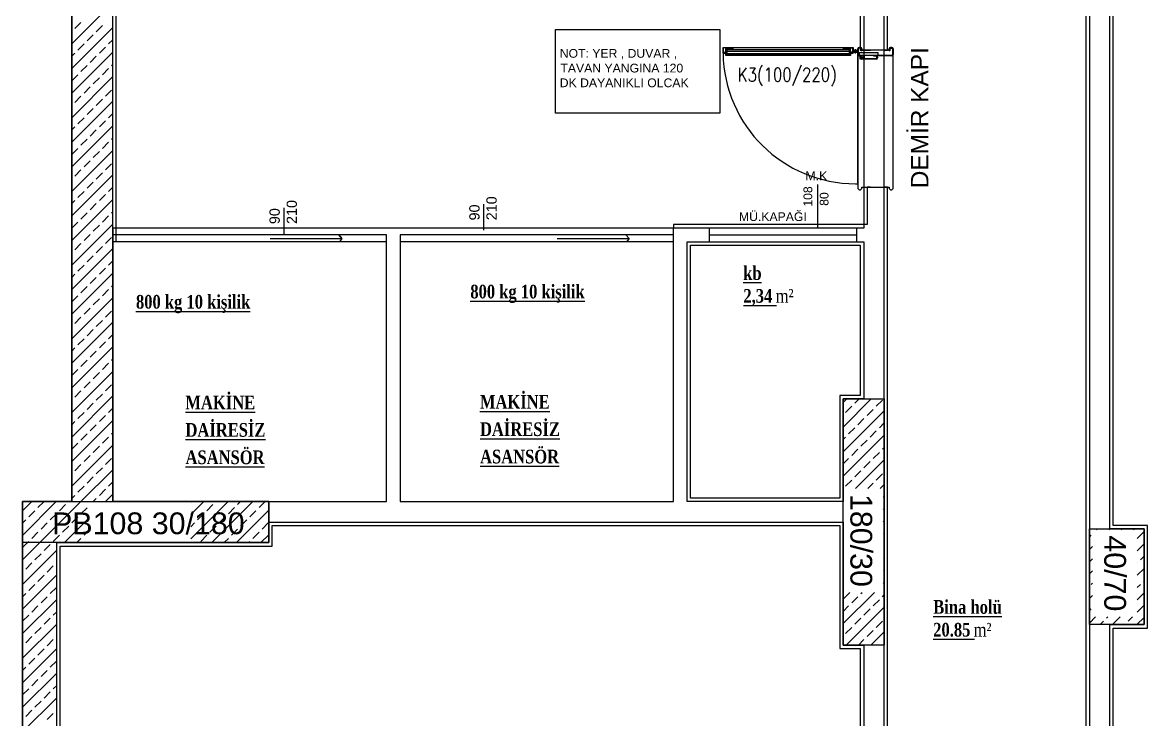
# Model space of a CAD drawing. Extents: x 357804 to 359242, y -615216 to -609926.
# Drawn here: x 357804 to 358627, y -612046 to -611536 of the extents above; entities that cross this region are included whole.
import ezdxf

# ---------------------------------------------------------------- set-up
doc = ezdxf.new("R2010")
doc.units = 0
doc.header["$MEASUREMENT"] = 0
doc.layers.add('MKDU0', color=50, linetype='CONTINUOUS')
doc.styles.add('BORA', font='times.ttf')
doc.styles.add('MtXpl_Times_New_Roma', font='timesbd.ttf')
doc.styles.add('ROMAND', font='romand', dxfattribs={"width": 0.8})
doc.styles.get("Standard").update_dxf_attribs({"font": 'arial.ttf'})
doc.styles.add('style2', font='arial.ttf')

msp = doc.modelspace()

# ---------------------------------------------------------------- linework, layer by layer
at = {"layer": 'MKDU0', "color": 8, "ltscale": 0.03}
for p, q in [((357840.37, -611886.35), (357840.37, -611416.35)), ((357840.37, -611886.35), (357840.37, -611416.35)), ((357840.37, -611416.35), (357840.37, -611886.35)), ((357840.37, -611886.35), (357840.37, -611416.35)), ((357840.37, -611416.35), (357840.37, -611886.35)), ((357870.37, -611546.35), (357870.37, -611416.35)), ((357870.37, -611686.35), (357870.37, -611416.35)), ((357872.87, -611696.35), (357872.87, -611418.85)), ((358416.87, -611418.85), (358416.87, -611556.35)), ((358419.37, -611416.35), (358419.37, -611686.35)), ((358434.37, -611686.35), (358434.37, -611416.35)), ((358436.87, -611556.35), (358436.87, -611418.85)), ((358581.87, -611418.85), (358581.87, -611918.85)), ((358584.37, -611416.35), (358584.37, -612806.35)), ((358599.37, -611906.35), (358599.37, -611436.35)), ((358601.87, -611903.85), (358601.87, -611438.85)), ((357840.37, -611551.78), (357870.37, -611521.78)), ((357842.61, -611540.55), (357847.1, -611536.06)), ((357840.37, -611569.74), (357870.37, -611539.74)), ((357840.37, -611542.8), (357840.37, -611542.8)), ((357851.59, -611549.54), (357856.08, -611545.04)), ((357858.33, -611542.8), (357862.82, -611538.31)), ((358194.13, -611541.15), (358314.22, -611541.15)), ((358194.13, -611602.25), (358194.13, -611541.15)), ((358314.22, -611541.15), (358314.22, -611602.25)), ((357844.86, -611556.27), (357849.35, -611551.78)), ((357867.31, -611551.78), (357870.37, -611548.72)), ((357870.37, -611696.35), (357870.37, -611546.35)), ((357840.37, -611587.7), (357870.37, -611557.7)), ((357840.37, -611560.76), (357842.61, -611558.52)), ((357853.84, -611565.25), (357858.33, -611560.76)), ((357860.57, -611558.52), (357865.06, -611554.03)), ((358316.52, -611558.57), (358316.52, -611554.27)), ((358316.52, -611554.27), (358411.68, -611554.27)), ((358318.42, -611558.57), (358316.52, -611558.57)), ((358316.72, -611554.47), (358316.72, -611558.37)), ((358411.48, -611554.47), (358316.72, -611554.47)), ((358318.62, -611554.67), (358316.72, -611554.67)), ((358316.72, -611557.87), (358318.62, -611557.87)), ((358316.72, -611558.37), (358318.42, -611558.37)), ((358317.02, -611558.07), (358318.72, -611558.07)), ((358317.02, -611558.27), (358317.02, -611558.07)), ((358318.52, -611558.27), (358317.02, -611558.27)), ((358318.42, -611558.37), (358318.42, -611558.57)), ((358318.42, -611558.57), (358318.52, -611558.57)), ((358318.52, -611560.27), (358318.52, -611558.27)), ((358409.68, -611560.27), (358318.52, -611560.27)), ((358318.62, -611557.87), (358318.62, -611554.67)), ((358318.72, -611558.07), (358318.72, -611560.07)), ((358318.72, -611560.07), (358409.48, -611560.07)), ((358318.82, -611554.57), (358323.82, -611554.57)), ((358318.82, -611559.97), (358318.82, -611554.57)), ((358323.82, -611559.97), (358318.82, -611559.97)), ((358323.82, -611554.97), (358319.22, -611554.97)), ((358319.22, -611554.97), (358319.22, -611559.57)), ((358408.98, -611557.27), (358319.22, -611557.27)), ((358319.22, -611559.57), (358323.82, -611559.57)), ((358323.92, -611555.07), (358319.32, -611555.07)), ((358319.32, -611555.07), (358319.32, -611555.77)), ((358319.32, -611555.77), (358408.88, -611555.77)), ((358319.32, -611559.47), (358319.32, -611558.77)), ((358319.32, -611558.77), (358408.88, -611558.77)), ((358323.92, -611559.47), (358319.32, -611559.47)), ((358323.82, -611554.57), (358323.82, -611554.97)), ((358323.82, -611559.57), (358323.82, -611559.97)), ((358323.92, -611554.57), (358323.92, -611555.07)), ((358404.28, -611554.57), (358323.92, -611554.57)), ((358323.92, -611559.97), (358323.92, -611559.47)), ((358404.28, -611559.97), (358323.92, -611559.97)), ((358404.28, -611555.07), (358404.28, -611554.57)), ((358408.88, -611555.07), (358404.28, -611555.07)), ((358408.88, -611559.47), (358404.28, -611559.47)), ((358404.28, -611559.47), (358404.28, -611559.97)), ((358404.38, -611554.97), (358404.38, -611554.57)), ((358404.38, -611554.57), (358409.38, -611554.57)), ((358408.98, -611554.97), (358404.38, -611554.97)), ((358404.38, -611559.97), (358404.38, -611559.57)), ((358404.38, -611559.57), (358408.98, -611559.57)), ((358409.38, -611559.97), (358404.38, -611559.97)), ((358408.88, -611555.77), (358408.88, -611555.07)), ((358408.88, -611558.77), (358408.88, -611559.47)), ((358408.98, -611559.57), (358408.98, -611554.97)), ((358409.38, -611554.57), (358409.38, -611559.97)), ((358409.48, -611560.07), (358409.48, -611558.07)), ((358409.48, -611558.07), (358411.18, -611558.07)), ((358409.58, -611557.87), (358409.58, -611554.67)), ((358409.58, -611554.67), (358411.48, -611554.67)), ((358411.48, -611557.87), (358409.58, -611557.87)), ((358411.18, -611558.27), (358409.68, -611558.27)), ((358409.68, -611558.27), (358409.68, -611560.27)), ((358409.78, -611558.57), (358409.68, -611558.57)), ((358409.78, -611558.57), (358409.78, -611558.37)), ((358409.78, -611558.37), (358411.48, -611558.37)), ((358411.68, -611558.57), (358409.78, -611558.57)), ((358411.18, -611558.07), (358411.18, -611558.27)), ((358411.48, -611558.37), (358411.48, -611554.47)), ((358411.68, -611554.27), (358411.68, -611558.57)), ((358412.29, -611556.58), (358411.68, -611556.58)), ((358412.35, -611557.69), (358411.68, -611557.69)), ((358414.98, -611557.07), (358411.78, -611557.07)), ((358413.38, -611558.67), (358413.38, -611555.47)), ((358414.44, -611556.52), (358414.98, -611556.52)), ((358414.44, -611557.63), (358414.98, -611557.63)), ((358415.98, -611554.37), (358414.98, -611555.37)), ((358414.98, -611559.37), (358414.98, -611555.37)), ((358414.98, -611555.37), (358414.98, -611657.33)), ((358414.98, -611653.33), (358414.98, -611559.37)), ((358415.38, -611555.37), (358415.38, -611559.37)), ((358415.98, -611554.37), (358416.98, -611554.37)), ((358416.98, -611554.37), (358415.98, -611554.37)), ((358416.98, -611554.77), (358415.98, -611554.77)), ((358415.98, -611559.97), (358419.7, -611559.97)), ((358419.3, -611560.37), (358415.98, -611560.37)), ((358416.04, -611558.35), (358416.04, -611559.85)), ((358430, -611558.35), (358416.04, -611558.35)), ((358416.04, -611559.85), (358430, -611559.85)), ((358416.78, -611561.87), (358416.78, -611560.47)), ((358416.78, -611560.47), (358419.16, -611560.47)), ((358416.87, -611556.35), (358424.37, -611556.35)), ((358417.98, -611555.37), (358416.98, -611554.37)), ((358417.51, -611560.67), (358416.98, -611560.67)), ((358416.98, -611560.67), (358416.98, -611561.8)), ((358417.58, -611556.75), (358417.58, -611555.37)), ((358417.98, -611556.75), (358417.58, -611556.75)), ((358417.98, -611555.37), (358417.98, -611556.75)), ((358417.98, -611556.35), (358417.98, -611555.37)), ((358437.98, -611556.35), (358417.98, -611556.35)), ((358419.16, -611560.47), (358419.16, -611561.87)), ((358419.3, -611561.97), (358419.3, -611560.37)), ((358419.7, -611559.97), (358419.7, -611562.37)), ((358426.8, -611560.77), (358426.8, -611560.37)), ((358426.8, -611560.37), (358428.47, -611560.37)), ((358428.47, -611560.77), (358426.8, -611560.77)), ((358428.92, -611560.37), (358428.92, -611559.97)), ((358428.92, -611559.97), (358439.98, -611559.97)), ((358439.98, -611560.37), (358428.92, -611560.37)), ((358429.07, -611561.87), (358429.07, -611561.37)), ((358429.47, -611561.37), (358429.47, -611561.87)), ((358430, -611559.85), (358430, -611558.35)), ((358434.37, -611556.35), (358436.87, -611556.35)), ((358438.98, -611554.37), (358437.98, -611555.37)), ((358437.98, -611556.75), (358437.98, -611555.37)), ((358437.98, -611555.37), (358437.98, -611556.35)), ((358438.38, -611556.75), (358437.98, -611556.75)), ((358438.38, -611555.37), (358438.38, -611556.75)), ((358438.98, -611554.37), (358439.98, -611554.37)), ((358439.98, -611554.37), (358438.98, -611554.37)), ((358438.98, -611554.77), (358439.98, -611554.77)), ((358439.98, -611554.77), (358438.98, -611554.77)), ((358440.98, -611555.37), (358439.98, -611554.37)), ((358440.58, -611559.37), (358440.58, -611555.37)), ((358440.98, -611555.37), (358440.98, -611559.37)), ((358440.98, -611657.33), (358440.98, -611555.37)), ((357847.1, -611571.99), (357851.59, -611567.5)), ((357862.82, -611574.23), (357867.31, -611569.74)), ((357869.55, -611567.5), (357870.37, -611566.68)), ((358416.78, -611562.81), (358416.78, -611561.87)), ((358416.87, -611562.4), (358416.78, -611562.81)), ((358417.25, -611561.67), (358417.3, -611561.67)), ((358417.3, -611561.67), (358417.38, -611561.67)), ((358419.16, -611561.87), (358417.3, -611561.87)), ((358417.41, -611561.97), (358419.3, -611561.97)), ((358419.7, -611562.37), (358417.41, -611562.37)), ((358417.41, -611562.47), (358428.47, -611562.47)), ((358428.47, -611562.87), (358417.41, -611562.87)), ((357840.37, -611578.72), (357844.86, -611574.23)), ((357840.37, -611605.66), (357870.37, -611575.66)), ((357856.08, -611580.97), (357860.57, -611576.48)), ((357849.35, -611587.7), (357853.84, -611583.21)), ((357865.06, -611589.95), (357869.55, -611585.46)), ((357840.37, -611623.62), (357870.37, -611593.62)), ((357842.61, -611594.44), (357847.1, -611589.95)), ((357858.33, -611596.68), (357862.82, -611592.19)), ((357840.37, -611596.68), (357840.37, -611596.68)), ((357851.59, -611603.42), (357856.08, -611598.93)), ((357867.31, -611605.66), (357870.37, -611602.6)), ((358314.22, -611602.25), (358194.13, -611602.25)), ((357844.86, -611610.15), (357849.35, -611605.66)), ((357860.57, -611612.4), (357865.06, -611607.91)), ((357840.37, -611641.58), (357870.37, -611611.58)), ((357840.37, -611614.64), (357842.61, -611612.4)), ((357853.84, -611619.13), (357858.33, -611614.64)), ((357847.1, -611625.87), (357851.59, -611621.38)), ((357862.82, -611628.11), (357867.31, -611623.62)), ((357869.55, -611621.38), (357870.37, -611620.56)), ((357840.37, -611632.6), (357844.86, -611628.11)), ((357840.37, -611659.54), (357870.37, -611629.54)), ((357856.08, -611634.85), (357860.57, -611630.36)), ((357842.61, -611648.32), (357847.1, -611643.83)), ((357849.35, -611641.58), (357853.84, -611637.09)), ((357865.06, -611643.83), (357869.55, -611639.34)), ((357840.37, -611677.5), (357870.37, -611647.5)), ((357840.37, -611650.56), (357840.37, -611650.56)), ((357858.33, -611650.56), (357862.82, -611646.07)), ((357844.86, -611664.03), (357849.35, -611659.54)), ((357851.59, -611657.3), (357856.08, -611652.81)), ((357867.31, -611659.54), (357870.37, -611656.48)), ((358385.84, -611686.35), (358385.84, -611654.62)), ((358413.38, -611653.94), (358414.98, -611653.94)), ((358414.98, -611657.33), (358415.98, -611658.33)), ((358415.98, -611658.33), (358416.98, -611658.33)), ((358416.98, -611658.33), (358417.98, -611657.33)), ((358417.98, -611656.35), (358437.98, -611656.35)), ((358417.98, -611657.33), (358417.98, -611656.35)), ((358424.37, -611656.35), (358421.87, -611656.35)), ((358421.87, -611656.35), (358421.87, -611683.85)), ((358436.87, -611656.35), (358434.37, -611656.35)), ((358436.87, -611918.85), (358436.87, -611656.35)), ((358437.98, -611656.35), (358437.98, -611657.33)), ((358437.98, -611657.33), (358438.98, -611658.33)), ((358438.98, -611658.33), (358439.98, -611658.33)), ((358439.98, -611658.33), (358440.98, -611657.33)), ((357840.37, -611695.46), (357870.37, -611665.46)), ((357840.37, -611668.52), (357842.61, -611666.28)), ((357853.84, -611673.01), (357858.33, -611668.52)), ((357860.57, -611666.28), (357865.06, -611661.79)), ((357847.1, -611679.75), (357851.59, -611675.26)), ((357869.55, -611675.26), (357870.37, -611674.45)), ((357995.58, -611690.66), (357995.58, -611671.64)), ((358141.64, -611687.95), (358141.64, -611668.94)), ((357840.37, -611686.48), (357844.86, -611681.99)), ((357840.37, -611713.43), (357870.37, -611683.43)), ((357856.08, -611688.73), (357860.57, -611684.24)), ((357862.82, -611681.99), (357867.31, -611677.5)), ((358421.87, -611683.85), (358280.37, -611683.85)), ((358280.37, -611683.85), (358280.37, -611686.35)), ((358421.87, -611683.85), (358329.37, -611683.85)), ((357849.35, -611695.46), (357853.84, -611690.97)), ((357865.06, -611697.71), (357869.55, -611693.22)), ((358280.37, -611686.35), (357870.37, -611686.35)), ((357870.37, -611686.35), (357870.37, -611696.35)), ((358419.37, -611686.35), (357870.37, -611686.35)), ((358070.37, -611691.35), (357870.37, -611691.35)), ((357870.37, -611691.35), (357870.37, -611696.35)), ((358037.88, -611694.06), (358035.59, -611691.35)), ((358035.59, -611691.35), (358037.88, -611694.06)), ((358070.37, -611696.35), (358070.37, -611691.35)), ((358280.37, -611691.35), (358080.37, -611691.35)), ((358080.37, -611691.35), (358080.37, -611696.35)), ((358247.88, -611694.06), (358245.59, -611691.35)), ((358245.59, -611691.35), (358247.88, -611694.06)), ((358280.37, -611696.35), (358280.37, -611686.35)), ((358280.37, -611696.35), (358280.37, -611691.35)), ((358306.37, -611686.35), (358306.37, -611696.35)), ((358414.37, -611686.35), (358306.37, -611686.35)), ((358306.37, -611686.35), (358306.37, -611691.35)), ((358306.37, -611691.35), (358414.37, -611691.35)), ((358414.37, -611696.35), (358414.37, -611686.35)), ((358434.37, -611911.35), (358434.37, -611686.35)), ((357840.37, -611731.39), (357870.37, -611701.39)), ((357842.61, -611702.2), (357847.1, -611697.71)), ((357858.33, -611704.44), (357862.82, -611699.95)), ((357870.37, -611886.35), (357870.37, -611696.35)), ((358070.37, -611696.35), (357870.37, -611696.35)), ((357870.37, -611696.35), (357870.37, -611886.35)), ((357985.37, -611694.06), (358037.88, -611694.06)), ((358037.88, -611694.06), (358036.02, -611696.35)), ((358070.37, -611886.35), (358070.37, -611696.35)), ((358280.37, -611696.35), (358080.37, -611696.35)), ((358080.37, -611696.35), (358080.37, -611886.35)), ((358195.37, -611694.06), (358247.88, -611694.06)), ((358247.88, -611694.06), (358246.02, -611696.35)), ((358280.37, -611886.35), (358280.37, -611696.35)), ((358290.37, -611886.35), (358290.37, -611696.35)), ((358290.37, -611696.35), (358419.37, -611696.35)), ((358292.87, -611883.85), (358292.87, -611698.85)), ((358292.87, -611698.85), (358416.87, -611698.85)), ((358306.37, -611696.35), (358414.37, -611696.35)), ((358416.87, -611698.85), (358416.87, -611808.85)), ((358419.37, -611696.35), (358419.37, -611811.35)), ((357840.37, -611704.45), (357840.37, -611704.44)), ((357851.59, -611711.18), (357856.08, -611706.69)), ((357844.86, -611717.91), (357849.35, -611713.42)), ((357860.57, -611720.16), (357865.06, -611715.67)), ((357867.31, -611713.42), (357870.37, -611710.37)), ((357840.37, -611749.35), (357870.37, -611719.35)), ((357840.37, -611722.41), (357842.61, -611720.16)), ((357853.84, -611726.9), (357858.33, -611722.4)), ((357847.1, -611733.63), (357851.59, -611729.14)), ((357862.82, -611735.88), (357867.31, -611731.39)), ((357869.55, -611729.14), (357870.37, -611728.33)), ((357840.37, -611740.37), (357844.86, -611735.88)), ((357840.37, -611767.31), (357870.37, -611737.31)), ((357856.08, -611742.61), (357860.57, -611738.12)), ((357849.35, -611749.35), (357853.84, -611744.86)), ((357865.06, -611751.59), (357869.55, -611747.1)), ((357840.37, -611785.27), (357870.37, -611755.27)), ((357840.37, -611758.33), (357840.37, -611758.33)), ((357842.61, -611756.08), (357847.1, -611751.59)), ((357858.33, -611758.33), (357862.82, -611753.84)), ((357851.59, -611765.06), (357856.08, -611760.57)), ((357867.31, -611767.31), (357870.37, -611764.25)), ((357840.37, -611803.23), (357870.37, -611773.23)), ((357840.37, -611776.29), (357842.61, -611774.04)), ((357844.86, -611771.8), (357849.35, -611767.31)), ((357860.57, -611774.04), (357865.06, -611769.55)), ((357847.1, -611787.51), (357851.59, -611783.02)), ((357853.84, -611780.78), (357858.33, -611776.29)), ((357869.55, -611783.02), (357870.37, -611782.21)), ((357840.37, -611794.25), (357844.86, -611789.76)), ((357840.37, -611821.19), (357870.37, -611791.19)), ((357862.82, -611789.76), (357867.31, -611785.27)), ((357849.35, -611803.23), (357853.84, -611798.74)), ((357856.08, -611796.49), (357860.57, -611792)), ((357842.61, -611809.96), (357847.1, -611805.47)), ((357858.33, -611812.21), (357862.82, -611807.72)), ((357865.06, -611805.47), (357869.55, -611800.98)), ((357840.37, -611839.15), (357870.37, -611809.15)), ((357840.37, -611812.21), (357840.37, -611812.21)), ((357851.59, -611818.94), (357856.08, -611814.45)), ((358401.87, -611808.85), (358401.87, -611883.85)), ((358416.87, -611808.85), (358401.87, -611808.85)), ((358404.37, -611813.96), (358406.98, -611811.35)), ((358404.37, -611831.92), (358424.94, -611811.35)), ((358404.37, -611991.35), (358404.37, -611811.35)), ((358404.37, -611811.35), (358434.37, -611811.35)), ((358404.37, -611811.35), (358404.37, -611886.35)), ((358419.37, -611811.35), (358404.37, -611811.35)), ((358412.86, -611814.45), (358415.96, -611811.35)), ((358428.57, -611816.7), (358433.06, -611812.21)), ((358434.37, -611811.35), (358434.37, -611991.35)), ((357844.86, -611825.68), (357849.35, -611821.19)), ((357860.57, -611827.92), (357865.06, -611823.43)), ((357867.31, -611821.19), (357870.37, -611818.13)), ((358404.37, -611849.89), (358434.37, -611819.89)), ((358406.12, -611821.19), (358410.61, -611816.7)), ((358421.84, -611823.43), (358426.33, -611818.94)), ((357840.37, -611857.11), (357870.37, -611827.11)), ((357840.37, -611830.17), (357842.61, -611827.92)), ((357853.84, -611834.66), (357858.33, -611830.17)), ((358408.37, -611836.9), (358412.86, -611832.41)), ((358415.1, -611830.17), (358419.59, -611825.68)), ((358430.82, -611832.41), (358434.37, -611828.87)), ((357847.1, -611841.39), (357851.59, -611836.9)), ((357862.82, -611843.64), (357867.31, -611839.15)), ((357869.55, -611836.9), (357870.37, -611836.09)), ((358404.37, -611867.85), (358434.37, -611837.85)), ((358404.37, -611840.9), (358406.12, -611839.15)), ((358424.08, -611839.15), (358428.57, -611834.66)), ((357840.37, -611848.13), (357844.86, -611843.64)), ((357840.37, -611875.07), (357870.37, -611845.07)), ((357856.08, -611850.37), (357860.57, -611845.88)), ((358410.61, -611852.62), (358415.1, -611848.13)), ((358417.35, -611845.88), (358421.84, -611841.39)), ((358433.06, -611848.13), (358434.37, -611846.83)), ((357849.35, -611857.11), (357853.84, -611852.62)), ((357865.06, -611859.35), (357869.55, -611854.86)), ((358404.37, -611858.87), (358408.37, -611854.86)), ((358413.38, -611876.8), (358434.37, -611855.81)), ((358419.59, -611861.6), (358424.08, -611857.11)), ((358426.33, -611854.86), (358430.82, -611850.37)), ((357842.61, -611863.84), (357847.1, -611859.35)), ((357847.04, -611886.35), (357870.37, -611863.03)), ((357858.33, -611866.09), (357862.82, -611861.6)), ((358412.86, -611868.33), (358417.35, -611863.84)), ((357840.37, -611866.09), (357840.37, -611866.09)), ((357851.59, -611872.82), (357856.08, -611868.33)), ((357867.31, -611875.07), (357870.37, -611872.01)), ((358406.12, -611875.07), (358410.61, -611870.58)), ((358422.36, -611876.8), (358426.33, -611872.82)), ((358428.57, -611870.58), (358433.06, -611866.09)), ((358431.34, -611876.8), (358434.37, -611873.77)), ((357840.37, -611884.05), (357842.61, -611881.8)), ((357844.86, -611879.56), (357849.35, -611875.07)), ((357860.57, -611881.8), (357865.06, -611877.31)), ((357865, -611886.35), (357870.37, -611880.99)), ((357804.37, -613401.35), (357804.37, -611886.35)), ((357804.37, -611886.35), (357840.37, -611886.35)), ((357804.37, -614601.35), (357804.37, -611886.35)), ((357804.37, -611886.35), (357840.37, -611886.35)), ((357840.37, -611886.35), (357804.37, -611886.35)), ((357804.37, -611886.35), (357804.37, -614601.35)), ((357804.37, -612221.35), (357804.37, -611886.35)), ((357804.37, -611886.35), (357840.37, -611886.35)), ((357804.37, -611893.11), (357811.12, -611886.35)), ((357804.37, -611911.07), (357829.08, -611886.35)), ((357804.37, -611916.35), (357804.37, -611886.35)), ((357804.37, -611886.35), (357984.37, -611886.35)), ((357840.37, -611886.35), (357804.37, -611886.35)), ((357804.37, -611886.35), (357804.37, -614601.35)), ((357815.67, -611890.78), (357820.1, -611886.35)), ((357817.04, -611916.35), (357847.04, -611886.35)), ((357831.39, -611893.03), (357835.88, -611888.54)), ((357856.02, -611886.35), (357858.33, -611884.05)), ((357984.37, -611886.35), (357870.37, -611886.35)), ((357870.37, -611886.35), (358070.37, -611886.35)), ((357927.48, -611895.72), (357936.85, -611886.35)), ((357927.48, -611913.68), (357954.81, -611886.35)), ((357927.48, -611886.74), (357927.87, -611886.35)), ((357939.15, -611893.03), (357943.64, -611888.54)), ((357942.77, -611916.35), (357972.77, -611886.35)), ((357961.6, -611888.54), (357963.79, -611886.35)), ((357977.32, -611890.78), (357981.75, -611886.35)), ((357984.37, -611916.35), (357984.37, -611886.35)), ((357984.37, -611886.35), (357984.37, -611916.35)), ((358080.37, -611886.35), (358280.37, -611886.35)), ((358404.37, -611886.35), (358290.37, -611886.35)), ((358401.87, -611883.85), (358292.87, -611883.85)), ((358433.76, -611883.36), (358434.37, -611882.75)), ((357808.94, -611897.52), (357813.43, -611893.03)), ((357824.65, -611899.77), (357829.14, -611895.27)), ((357840.37, -611902.01), (357844.86, -611897.52)), ((357847.1, -611895.27), (357851.55, -611890.83)), ((357932.41, -611899.77), (357936.9, -611895.27)), ((357948.13, -611902.01), (357952.62, -611897.52)), ((357954.87, -611895.27), (357959.36, -611890.78)), ((357960.73, -611916.35), (357984.37, -611892.71)), ((357970.58, -611897.52), (357975.07, -611893.03)), ((358433.76, -611892.34), (358434.37, -611891.73)), ((357804.37, -611902.09), (357806.69, -611899.77)), ((357817.92, -611906.5), (357822.41, -611902.01)), ((357833.63, -611908.75), (357838.12, -611904.26)), ((357835, -611916.35), (357851.55, -611899.81)), ((357927.48, -611904.7), (357930.17, -611902.01)), ((357941.39, -611908.75), (357945.88, -611904.26)), ((357957.11, -611910.99), (357961.6, -611906.5)), ((357963.85, -611904.26), (357968.34, -611899.77)), ((357979.56, -611906.5), (357984.05, -611902.01)), ((357984.37, -611916.35), (357984.37, -611901.35)), ((357984.37, -611901.35), (358404.37, -611901.35)), ((357986.87, -611918.85), (357986.87, -611903.85)), ((357986.87, -611903.85), (358401.87, -611903.85)), ((358401.87, -611903.85), (358401.87, -611993.85)), ((358404.37, -611901.35), (358404.37, -611991.35)), ((358433.76, -611901.32), (358434.37, -611900.71)), ((358584.37, -611976.35), (358584.37, -611906.35)), ((358584.37, -611906.35), (358624.37, -611906.35)), ((358589.65, -611907.07), (358590.37, -611906.35)), ((358598.63, -611907.07), (358599.35, -611906.35)), ((358624.37, -611906.35), (358599.37, -611906.35)), ((358626.87, -611903.85), (358601.87, -611903.85)), ((358607.61, -611907.07), (358608.18, -611906.5)), ((358616.59, -611907.07), (358617.31, -611906.35)), ((358624.37, -611906.35), (358624.37, -611976.35)), ((358624.37, -611976.35), (358624.37, -611906.35)), ((358626.87, -611978.85), (358626.87, -611903.85)), ((357811.18, -611913.24), (357815.67, -611908.75)), ((357826.9, -611915.48), (357831.39, -611910.99)), ((357843.98, -611916.35), (357847.1, -611913.24)), ((357849.35, -611910.99), (357851.55, -611908.79)), ((357934.66, -611915.48), (357939.15, -611910.99)), ((357951.75, -611916.35), (357954.87, -611913.24)), ((357972.83, -611913.24), (357977.32, -611908.75)), ((357978.69, -611916.35), (357984.37, -611910.67)), ((358433.76, -611910.3), (358434.37, -611909.69)), ((358434.37, -612806.35), (358434.37, -611911.35)), ((358434.37, -611911.35), (358434.37, -611926.35)), ((358584.37, -611912.35), (358585.73, -611910.99)), ((358619.4, -611913.24), (358623.89, -611908.75)), ((357804.37, -611929.03), (357817.04, -611916.35)), ((357984.37, -611916.35), (357804.37, -611916.35)), ((357804.37, -611946.99), (357829.37, -611921.99)), ((357804.45, -611919.97), (357808.06, -611916.35)), ((357808.06, -611916.35), (357808.94, -611915.48)), ((357820.16, -611922.22), (357824.65, -611917.73)), ((357829.37, -612221.35), (357829.37, -611916.35)), ((357829.37, -611916.35), (357984.37, -611916.35)), ((357829.37, -611916.35), (357984.37, -611916.35)), ((357829.37, -612191.35), (357829.37, -611916.35)), ((357831.87, -612188.85), (357831.87, -611918.85)), ((357831.87, -611918.85), (357986.87, -611918.85)), ((357969.71, -611916.35), (357970.58, -611915.48)), ((358436.87, -612169.95), (358436.87, -611918.85)), ((358581.87, -611918.85), (358581.87, -612101.35)), ((358584.37, -611921.33), (358586.56, -611919.14)), ((358619.34, -611922.28), (358624.37, -611917.25)), ((357806.69, -611935.69), (357811.18, -611931.2)), ((357813.43, -611928.95), (357817.92, -611924.46)), ((357829.14, -611931.2), (357829.37, -611930.97)), ((358433.76, -611928.26), (358434.37, -611927.65)), ((358584.37, -611930.31), (358586.56, -611928.12)), ((358619.34, -611931.26), (358619.4, -611931.2)), ((358621.65, -611928.95), (358624.37, -611926.23)), ((357804.37, -611938.01), (357804.45, -611937.93)), ((357804.37, -611964.95), (357829.37, -611939.95)), ((357822.41, -611937.93), (357826.9, -611933.44)), ((358433.76, -611937.24), (358434.37, -611936.63)), ((358584.37, -611939.29), (358586.56, -611937.1)), ((358619.34, -611940.24), (358624.37, -611935.21)), ((357808.94, -611951.4), (357813.43, -611946.91)), ((357815.67, -611944.67), (357820.16, -611940.18)), ((358433.76, -611946.22), (358434.37, -611945.61)), ((358585.73, -611946.91), (358586.56, -611946.08)), ((358619.34, -611949.22), (358621.65, -611946.91)), ((358623.89, -611944.67), (358624.37, -611944.19)), ((357804.37, -611955.97), (357806.69, -611953.65)), ((357817.92, -611960.38), (357822.41, -611955.89)), ((357824.65, -611953.65), (357829.14, -611949.16)), ((358404.37, -611957.65), (358409.29, -611952.73)), ((358404.37, -611975.61), (358427.25, -611952.73)), ((358410.61, -611960.38), (358415.1, -611955.89)), ((358417.35, -611953.65), (358418.27, -611952.73)), ((358433.06, -611955.89), (358434.37, -611954.59)), ((358584.37, -611957.25), (358586.56, -611955.06)), ((358619.34, -611958.2), (358624.37, -611953.17)), ((357804.37, -611982.91), (357829.37, -611957.91)), ((357811.18, -611967.12), (357815.67, -611962.63)), ((358404.37, -611966.63), (358408.37, -611962.63)), ((358406.58, -611991.35), (358434.37, -611963.57)), ((358426.33, -611962.63), (358430.82, -611958.14)), ((358619.4, -611967.12), (358623.89, -611962.63)), ((357804.45, -611973.85), (357808.94, -611969.36)), ((357820.16, -611976.1), (357824.65, -611971.61)), ((357826.9, -611969.36), (357829.37, -611966.89)), ((358412.86, -611976.1), (358417.35, -611971.61)), ((358419.59, -611969.36), (358424.08, -611964.87)), ((358584.37, -611966.23), (358585.73, -611964.87)), ((358584.37, -611975.21), (358588.94, -611970.64)), ((358596.95, -611971.61), (358597.92, -611970.64)), ((358601.19, -611976.35), (358606.9, -611970.64)), ((358612.67, -611973.85), (358615.88, -611970.64)), ((358619.15, -611976.35), (358624.37, -611971.13)), ((357804.37, -612000.87), (357829.37, -611975.87)), ((357813.43, -611982.83), (357817.92, -611978.34)), ((358406.12, -611982.83), (358410.61, -611978.34)), ((358421.84, -611985.08), (358426.33, -611980.59)), ((358428.57, -611978.34), (358433.06, -611973.85)), ((358624.37, -611976.35), (358584.37, -611976.35)), ((358592.21, -611976.35), (358594.71, -611973.85)), ((358599.37, -612221.35), (358599.37, -611976.35)), ((358599.37, -611976.35), (358624.37, -611976.35)), ((358601.87, -612101.35), (358601.87, -611978.85)), ((358601.87, -611978.85), (358626.87, -611978.85)), ((358610.17, -611976.35), (358610.42, -611976.1)), ((357806.69, -611989.57), (357811.18, -611985.08)), ((357822.41, -611991.81), (357826.9, -611987.32)), ((357829.14, -611985.08), (357829.37, -611984.85)), ((358415.56, -611991.35), (358419.59, -611987.32)), ((358424.54, -611991.35), (358434.37, -611981.53)), ((357804.37, -611991.89), (357804.45, -611991.81)), ((357804.37, -612018.83), (357829.37, -611993.83)), ((357815.67, -611998.55), (357820.16, -611994.06)), ((358401.87, -611993.85), (358416.87, -611993.85)), ((358434.37, -611991.35), (358404.37, -611991.35)), ((358404.37, -611991.35), (358419.37, -611991.35)), ((358416.87, -611993.85), (358416.87, -612218.85)), ((358419.37, -611991.35), (358419.37, -612221.35)), ((358433.52, -611991.35), (358434.37, -611990.51)), ((357808.94, -612005.28), (357813.43, -612000.79)), ((357824.65, -612007.53), (357829.14, -612003.04)), ((357804.37, -612009.85), (357806.69, -612007.53)), ((357804.37, -612036.79), (357829.37, -612011.79)), ((357817.92, -612014.26), (357822.41, -612009.77)), ((357811.18, -612021), (357815.67, -612016.51)), ((357826.9, -612023.24), (357829.37, -612020.77)), ((357804.37, -612054.75), (357829.37, -612029.75)), ((357804.45, -612027.73), (357808.94, -612023.24)), ((357820.16, -612029.98), (357824.65, -612025.49)), ((357813.43, -612036.71), (357817.92, -612032.22)), ((357806.69, -612043.45), (357811.18, -612038.96)), ((357822.41, -612045.69), (357826.9, -612041.2)), ((357829.14, -612038.96), (357829.37, -612038.73))]:
    msp.add_line(p, q, dxfattribs=at)
for radius in [1.2, 0.8]:
    msp.add_circle((358413.38, -611557.07), radius, dxfattribs=at)
for centre, radius, start, end in [((358413.38, -611557.07), 96.87, 180.88723, 270), ((358415.98, -611555.37), 1, 90, 180), ((358415.98, -611559.37), 1, 180, 270), ((358415.98, -611555.37), 0.6, 90, 180), ((358415.98, -611559.37), 0.6, 180, 270), ((358416.98, -611555.37), 1, 0, 90), ((358416.98, -611555.37), 0.6, 0, 90), ((358418.17, -611561.26), 0.884, 138.18648, 207.26005), ((358428.47, -611561.37), 1, 0, 90), ((358428.47, -611561.37), 0.6, 360, 90), ((358438.98, -611555.37), 1, 90, 180), ((358438.98, -611555.37), 0.6, 90, 180), ((358439.98, -611555.37), 1, 0, 90), ((358439.98, -611555.37), 0.6, 360, 90), ((358439.98, -611559.37), 1, 270, 0), ((358439.98, -611559.37), 0.6, 270, 360), ((358417.44, -611562.41), 0.564, 104.40138, 178.89071), ((358417.41, -611562.42), 0.453, 90, 270), ((358417.44, -611562.41), 0.764, 104.40138, 126.53322), ((358417.41, -611562.42), 0.0509, 90, 270), ((358428.47, -611561.87), 0.6, 270, 360), ((358428.47, -611561.87), 1, 270, 360)]:
    msp.add_arc(centre, radius, start, end, dxfattribs=at)

# ---------------------------------------------------------------- texts
at = {"layer": 'MKDU0', "color": 8, "ltscale": 0.03, "style": 'style2'}
for s, height, p in [('NOT: YER , DUVAR ,', 6.3898, (358197.16, -611561.84)), ('TAVAN YANGINA 120', 6.3898, (358197.63, -611572.59)), ('DK DAYANIKLI OLCAK', 6.3898, (358197.15, -611583.36)), ('M.K', 6.39, (358376.81, -611651.37)), ('MÜ.KAPAĞI', 6.39, (358328.17, -611681.22))]:
    msp.add_text(s, height=height, dxfattribs=at).set_placement(p)
for s, height, p in [('DEMİR KAPI', 12.78, (358466.68, -611657.27)), ('108', 6.39, (358381.75, -611670.71)), ('80', 6.39, (358393.64, -611670.1))]:
    msp.add_text(s, height=height, rotation=90, dxfattribs=at).set_placement(p)
at = {"layer": 'MKDU0', "color": 8, "ltscale": 0.03, "width": 0.8}
for s, rotation, style, p in [('K3(100/220)', 359.94872, 'ROMAND', (358327.3, -611579.11)), ('%%Ukb', 360, 'MtXpl_Times_New_Roma', (358331.29, -611724.27)), ('%%U800 kg 10 kişilik', 360, 'MtXpl_Times_New_Roma', (358131.77, -611737.8)), ('%%U2,34 ', 360, 'MtXpl_Times_New_Roma', (358331.39, -611740.94)), ('m²', 360, 'BORA', (358355.07, -611740.94)), ('%%U800 kg 10 kişilik', 360, 'MtXpl_Times_New_Roma', (357887.32, -611745.29)), ('%%UMAKİNE', 360, 'MtXpl_Times_New_Roma', (357923.44, -611818.93)), ('%%UMAKİNE', 360, 'MtXpl_Times_New_Roma', (358138.78, -611818.41)), ('%%UDAİRESİZ', 360, 'MtXpl_Times_New_Roma', (357923.52, -611838.95)), ('%%UDAİRESİZ', 360, 'MtXpl_Times_New_Roma', (358138.86, -611838.43)), ('%%UASANSÖR', 360, 'MtXpl_Times_New_Roma', (357923.58, -611858.97)), ('%%UASANSÖR', 360, 'MtXpl_Times_New_Roma', (358138.92, -611858.45)), ('%%UBina holü', 360, 'MtXpl_Times_New_Roma', (358470.24, -611968.37)), ('%%U20.85 ', 360, 'MtXpl_Times_New_Roma', (358470.19, -611985.04)), ('m²', 360, 'BORA', (358499.79, -611985.04))]:
    msp.add_text(s, height=10, rotation=rotation, dxfattribs=dict(at, style=style)).set_placement(p)
at = {"layer": 'MKDU0', "color": 8, "ltscale": 0.03}
for s, height, rotation, p in [('210', 7.5, 90, (358004.98, -611683.36)), ('210', 7.5, 90, (358151.04, -611680.65)), ('90', 7.5, 90, (357992.45, -611683.48)), ('90', 7.5, 90, (358138.51, -611680.78)), ('180/30', 15.908, 270, (358409.66, -611880.77)), ('40/70', 15.908, 270, (358595.24, -611911.05))]:
    msp.add_text(s, height=height, rotation=rotation, dxfattribs=at).set_placement(p)
msp.add_text('PB108 30/180', height=15.9083, dxfattribs=at).set_placement((357825.97, -611910.21))

doc.saveas('drawing.dxf')
